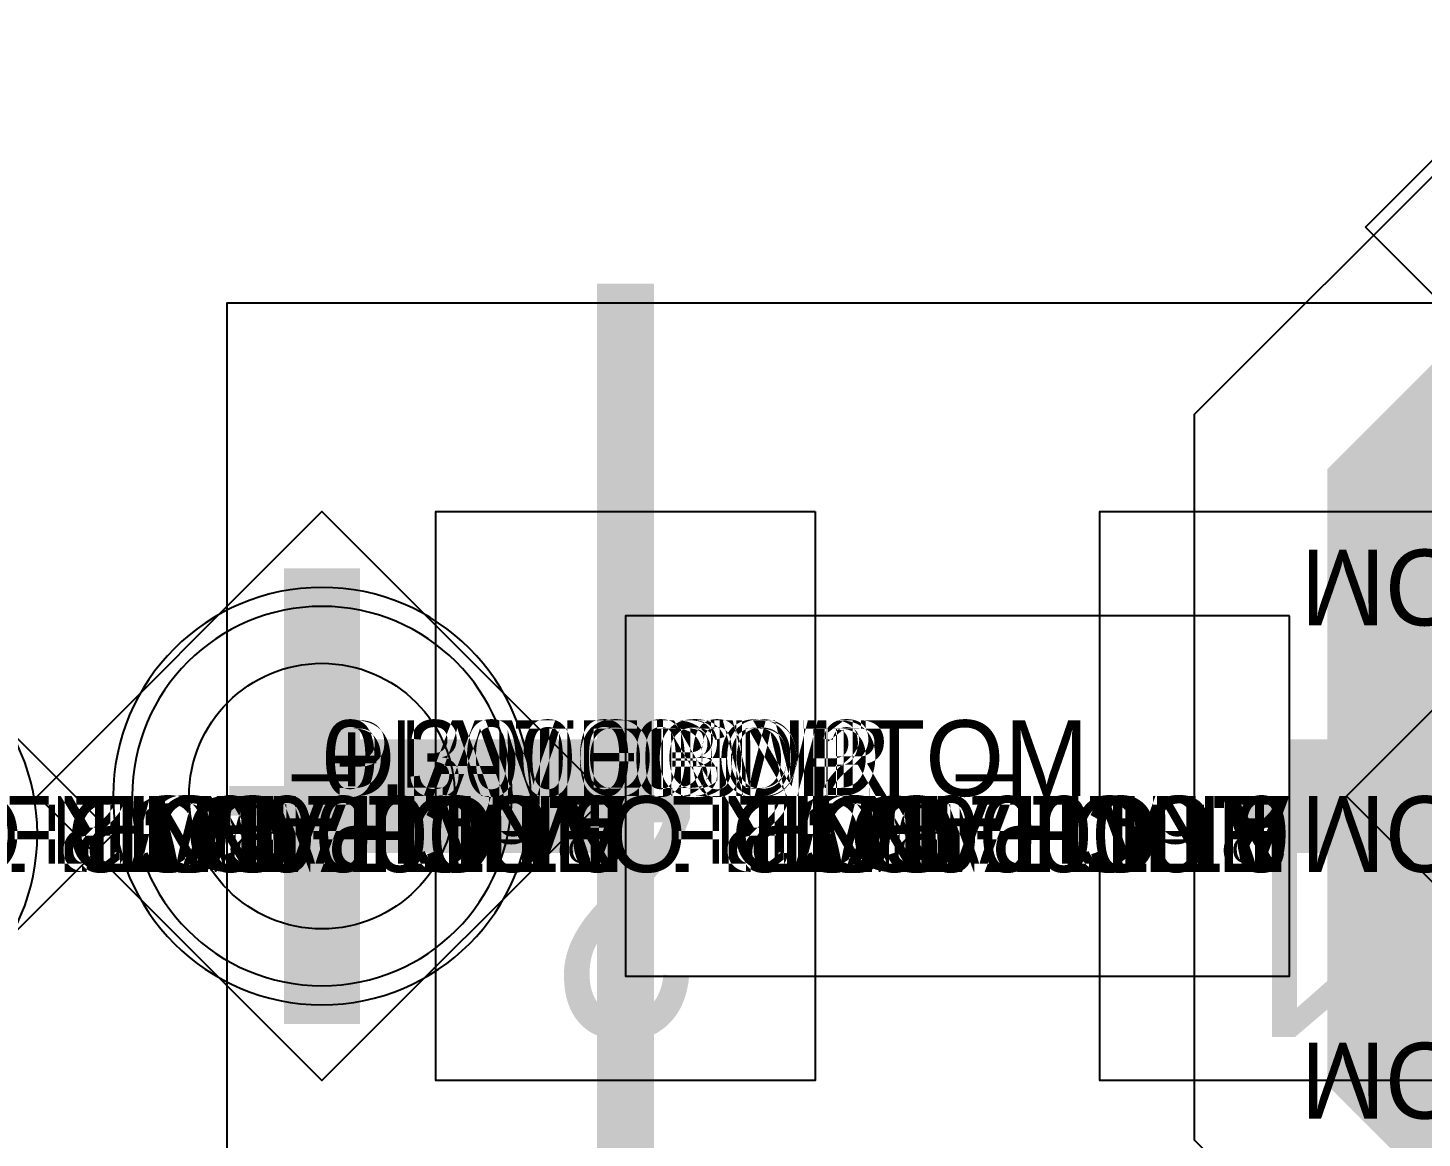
# Model space of a CAD drawing. Extents: x 0 to 323, y 0 to 320.
# Drawn here: x 34.538 to 38.212, y 210.804 to 213.73 of the extents above; entities that cross this region are included whole.
import ezdxf
from ezdxf.enums import TextEntityAlignment as Align

# ---------------------------------------------------------------- set-up
doc = ezdxf.new("R2010")
doc.units = 0
doc.header["$MEASUREMENT"] = 0
doc.layers.get('0').update_dxf_attribs({"linetype": 'CONTINUOUS'})
for name, color, linetype in [('CDN_FIGURES', 7, 'CONTINUOUS'), ('ETCH_BOTTOM', 7, 'CONTINUOUS'), ('ETCH_GND', 3, 'CONTINUOUS'), ('ETCH_INT1', 4, 'CONTINUOUS'), ('ETCH_INT2', 5, 'CONTINUOUS'), ('ETCH_PWR', 6, 'CONTINUOUS'), ('ETCH_TOP', 2, 'CONTINUOUS'), ('MANUFACTURING_NCLEGEND-1-6', 8, 'CONTINUOUS'), ('PACKAGE_GEOMETRY_ASSEMBLY_TOP', 11, 'CONTINUOUS'), ('PACKAGE_GEOMETRY_PIN_NUMBER', 9, 'CONTINUOUS')]:
    doc.layers.add(name, color=color, linetype=linetype)

# ---------------------------------------------------------------- blocks, each defined once
blk = doc.blocks.new('FIGURE_DIAMOND')
at = {"layer": 'CDN_FIGURES'}
blk.add_lwpolyline([(-0.5, 0), (0, 0.5), (0.5, 0), (0, -0.5)], close=True, dxfattribs=at)
blk = doc.blocks.new('PAD_INFO')
for tag in ['SHAPE_TYPE', 'PAD_HEIGHT', 'PAD_LAYER', 'PAD_TYPE', 'PAD_WIDTH']:
    blk.add_attdef(tag, (0, 0), '', height=0.2)
at = {"flags": 2}
blk.add_attdef('CDN_TYPE', (0, 0), '', height=0.2, dxfattribs=at)
blk = doc.blocks.new('DRILL_INFO')
at = {"flags": 2}
blk.add_attdef('CDN_TYPE', (0, 0), '', height=0.2, dxfattribs=at)
for tag in ['FSHAPE', 'FCHAR', 'DRILL_HEIGHT', 'DIAMETER', 'PLATED', 'DRILL_WIDTH']:
    blk.add_attdef(tag, (0, 0), '', height=0.2)
blk = doc.blocks.new('VIA0700X0300')
at = {"layer": 'ETCH_BOTTOM'}
blk.add_circle((0, 0), 0.35, dxfattribs=at)
at = {"layer": 'ETCH_GND'}
blk.add_circle((0, 0), 0.35, dxfattribs=at)
at = {"layer": 'ETCH_INT1'}
blk.add_circle((0, 0), 0.35, dxfattribs=at)
at = {"layer": 'ETCH_INT2'}
blk.add_circle((0, 0), 0.35, dxfattribs=at)
at = {"layer": 'ETCH_PWR'}
blk.add_circle((0, 0), 0.35, dxfattribs=at)
at = {"layer": 'ETCH_TOP'}
blk.add_circle((0, 0), 0.35, dxfattribs=at)
ref = blk.add_blockref('PAD_INFO', (0, 0))
ref.add_attrib('PAD_LAYER', 'ETCH_TOP', (0, 0), dxfattribs={"height": 0.2})
ref.add_attrib('SHAPE_TYPE', 'NULL', (0, 0), dxfattribs={"height": 0.2})
ref.add_attrib('PAD_TYPE', 'ANTIPAD', (0, 0), dxfattribs={"height": 0.2})
ref.add_attrib('PAD_WIDTH', '0.000000', (0, 0), dxfattribs={"height": 0.2})
ref.add_attrib('PAD_HEIGHT', '0.000000', (0, 0), dxfattribs={"height": 0.2})
ref = blk.add_blockref('PAD_INFO', (0, 0))
ref.add_attrib('PAD_LAYER', 'ETCH_GND', (0, 0), dxfattribs={"height": 0.2})
ref.add_attrib('SHAPE_TYPE', 'NULL', (0, 0), dxfattribs={"height": 0.2})
ref.add_attrib('PAD_TYPE', 'ANTIPAD', (0, 0), dxfattribs={"height": 0.2})
ref.add_attrib('PAD_WIDTH', '0.000000', (0, 0), dxfattribs={"height": 0.2})
ref.add_attrib('PAD_HEIGHT', '0.000000', (0, 0), dxfattribs={"height": 0.2})
ref = blk.add_blockref('PAD_INFO', (0, 0))
ref.add_attrib('PAD_LAYER', 'ETCH_INT1', (0, 0), dxfattribs={"height": 0.2})
ref.add_attrib('SHAPE_TYPE', 'NULL', (0, 0), dxfattribs={"height": 0.2})
ref.add_attrib('PAD_TYPE', 'ANTIPAD', (0, 0), dxfattribs={"height": 0.2})
ref.add_attrib('PAD_WIDTH', '0.000000', (0, 0), dxfattribs={"height": 0.2})
ref.add_attrib('PAD_HEIGHT', '0.000000', (0, 0), dxfattribs={"height": 0.2})
ref = blk.add_blockref('PAD_INFO', (0, 0))
ref.add_attrib('PAD_LAYER', 'ETCH_INT2', (0, 0), dxfattribs={"height": 0.2})
ref.add_attrib('SHAPE_TYPE', 'NULL', (0, 0), dxfattribs={"height": 0.2})
ref.add_attrib('PAD_TYPE', 'ANTIPAD', (0, 0), dxfattribs={"height": 0.2})
ref.add_attrib('PAD_WIDTH', '0.000000', (0, 0), dxfattribs={"height": 0.2})
ref.add_attrib('PAD_HEIGHT', '0.000000', (0, 0), dxfattribs={"height": 0.2})
ref = blk.add_blockref('PAD_INFO', (0, 0))
ref.add_attrib('PAD_LAYER', 'ETCH_PWR', (0, 0), dxfattribs={"height": 0.2})
ref.add_attrib('SHAPE_TYPE', 'NULL', (0, 0), dxfattribs={"height": 0.2})
ref.add_attrib('PAD_TYPE', 'ANTIPAD', (0, 0), dxfattribs={"height": 0.2})
ref.add_attrib('PAD_WIDTH', '0.000000', (0, 0), dxfattribs={"height": 0.2})
ref.add_attrib('PAD_HEIGHT', '0.000000', (0, 0), dxfattribs={"height": 0.2})
ref = blk.add_blockref('PAD_INFO', (0, 0))
ref.add_attrib('PAD_LAYER', 'ETCH_BOTTOM', (0, 0), dxfattribs={"height": 0.2})
ref.add_attrib('SHAPE_TYPE', 'NULL', (0, 0), dxfattribs={"height": 0.2})
ref.add_attrib('PAD_TYPE', 'ANTIPAD', (0, 0), dxfattribs={"height": 0.2})
ref.add_attrib('PAD_WIDTH', '0.000000', (0, 0), dxfattribs={"height": 0.2})
ref.add_attrib('PAD_HEIGHT', '0.000000', (0, 0), dxfattribs={"height": 0.2})
ref = blk.add_blockref('PAD_INFO', (0, 0))
ref.add_attrib('PAD_LAYER', 'ETCH_TOP', (0, 0), dxfattribs={"height": 0.2})
ref.add_attrib('SHAPE_TYPE', 'NULL', (0, 0), dxfattribs={"height": 0.2})
ref.add_attrib('PAD_TYPE', 'THERMAL', (0, 0), dxfattribs={"height": 0.2})
ref.add_attrib('PAD_WIDTH', '0.000000', (0, 0), dxfattribs={"height": 0.2})
ref.add_attrib('PAD_HEIGHT', '0.000000', (0, 0), dxfattribs={"height": 0.2})
ref = blk.add_blockref('PAD_INFO', (0, 0))
ref.add_attrib('PAD_LAYER', 'ETCH_GND', (0, 0), dxfattribs={"height": 0.2})
ref.add_attrib('SHAPE_TYPE', 'NULL', (0, 0), dxfattribs={"height": 0.2})
ref.add_attrib('PAD_TYPE', 'THERMAL', (0, 0), dxfattribs={"height": 0.2})
ref.add_attrib('PAD_WIDTH', '0.000000', (0, 0), dxfattribs={"height": 0.2})
ref.add_attrib('PAD_HEIGHT', '0.000000', (0, 0), dxfattribs={"height": 0.2})
ref = blk.add_blockref('PAD_INFO', (0, 0))
ref.add_attrib('PAD_LAYER', 'ETCH_INT1', (0, 0), dxfattribs={"height": 0.2})
ref.add_attrib('SHAPE_TYPE', 'NULL', (0, 0), dxfattribs={"height": 0.2})
ref.add_attrib('PAD_TYPE', 'THERMAL', (0, 0), dxfattribs={"height": 0.2})
ref.add_attrib('PAD_WIDTH', '0.000000', (0, 0), dxfattribs={"height": 0.2})
ref.add_attrib('PAD_HEIGHT', '0.000000', (0, 0), dxfattribs={"height": 0.2})
ref = blk.add_blockref('PAD_INFO', (0, 0))
ref.add_attrib('PAD_LAYER', 'ETCH_INT2', (0, 0), dxfattribs={"height": 0.2})
ref.add_attrib('SHAPE_TYPE', 'NULL', (0, 0), dxfattribs={"height": 0.2})
ref.add_attrib('PAD_TYPE', 'THERMAL', (0, 0), dxfattribs={"height": 0.2})
ref.add_attrib('PAD_WIDTH', '0.000000', (0, 0), dxfattribs={"height": 0.2})
ref.add_attrib('PAD_HEIGHT', '0.000000', (0, 0), dxfattribs={"height": 0.2})
ref = blk.add_blockref('PAD_INFO', (0, 0))
ref.add_attrib('PAD_LAYER', 'ETCH_PWR', (0, 0), dxfattribs={"height": 0.2})
ref.add_attrib('SHAPE_TYPE', 'NULL', (0, 0), dxfattribs={"height": 0.2})
ref.add_attrib('PAD_TYPE', 'THERMAL', (0, 0), dxfattribs={"height": 0.2})
ref.add_attrib('PAD_WIDTH', '0.000000', (0, 0), dxfattribs={"height": 0.2})
ref.add_attrib('PAD_HEIGHT', '0.000000', (0, 0), dxfattribs={"height": 0.2})
ref = blk.add_blockref('PAD_INFO', (0, 0))
ref.add_attrib('PAD_LAYER', 'ETCH_BOTTOM', (0, 0), dxfattribs={"height": 0.2})
ref.add_attrib('SHAPE_TYPE', 'NULL', (0, 0), dxfattribs={"height": 0.2})
ref.add_attrib('PAD_TYPE', 'THERMAL', (0, 0), dxfattribs={"height": 0.2})
ref.add_attrib('PAD_WIDTH', '0.000000', (0, 0), dxfattribs={"height": 0.2})
ref.add_attrib('PAD_HEIGHT', '0.000000', (0, 0), dxfattribs={"height": 0.2})
ref = blk.add_blockref('PAD_INFO', (0, 0))
ref.add_attrib('PAD_LAYER', 'ETCH_TOP', (0, 0), dxfattribs={"height": 0.2})
ref.add_attrib('SHAPE_TYPE', 'CIRCLE', (0, 0), dxfattribs={"height": 0.2})
ref.add_attrib('PAD_TYPE', 'REGULAR', (0, 0), dxfattribs={"height": 0.2})
ref.add_attrib('PAD_WIDTH', '0.700000', (0, 0), dxfattribs={"height": 0.2})
ref.add_attrib('PAD_HEIGHT', '0.700000', (0, 0), dxfattribs={"height": 0.2})
ref = blk.add_blockref('PAD_INFO', (0, 0))
ref.add_attrib('PAD_LAYER', 'ETCH_GND', (0, 0), dxfattribs={"height": 0.2})
ref.add_attrib('SHAPE_TYPE', 'CIRCLE', (0, 0), dxfattribs={"height": 0.2})
ref.add_attrib('PAD_TYPE', 'REGULAR', (0, 0), dxfattribs={"height": 0.2})
ref.add_attrib('PAD_WIDTH', '0.700000', (0, 0), dxfattribs={"height": 0.2})
ref.add_attrib('PAD_HEIGHT', '0.700000', (0, 0), dxfattribs={"height": 0.2})
ref = blk.add_blockref('PAD_INFO', (0, 0))
ref.add_attrib('PAD_LAYER', 'ETCH_INT1', (0, 0), dxfattribs={"height": 0.2})
ref.add_attrib('SHAPE_TYPE', 'CIRCLE', (0, 0), dxfattribs={"height": 0.2})
ref.add_attrib('PAD_TYPE', 'REGULAR', (0, 0), dxfattribs={"height": 0.2})
ref.add_attrib('PAD_WIDTH', '0.700000', (0, 0), dxfattribs={"height": 0.2})
ref.add_attrib('PAD_HEIGHT', '0.700000', (0, 0), dxfattribs={"height": 0.2})
ref = blk.add_blockref('PAD_INFO', (0, 0))
ref.add_attrib('PAD_LAYER', 'ETCH_INT2', (0, 0), dxfattribs={"height": 0.2})
ref.add_attrib('SHAPE_TYPE', 'CIRCLE', (0, 0), dxfattribs={"height": 0.2})
ref.add_attrib('PAD_TYPE', 'REGULAR', (0, 0), dxfattribs={"height": 0.2})
ref.add_attrib('PAD_WIDTH', '0.700000', (0, 0), dxfattribs={"height": 0.2})
ref.add_attrib('PAD_HEIGHT', '0.700000', (0, 0), dxfattribs={"height": 0.2})
ref = blk.add_blockref('PAD_INFO', (0, 0))
ref.add_attrib('PAD_LAYER', 'ETCH_PWR', (0, 0), dxfattribs={"height": 0.2})
ref.add_attrib('SHAPE_TYPE', 'CIRCLE', (0, 0), dxfattribs={"height": 0.2})
ref.add_attrib('PAD_TYPE', 'REGULAR', (0, 0), dxfattribs={"height": 0.2})
ref.add_attrib('PAD_WIDTH', '0.700000', (0, 0), dxfattribs={"height": 0.2})
ref.add_attrib('PAD_HEIGHT', '0.700000', (0, 0), dxfattribs={"height": 0.2})
ref = blk.add_blockref('PAD_INFO', (0, 0))
ref.add_attrib('PAD_LAYER', 'ETCH_BOTTOM', (0, 0), dxfattribs={"height": 0.2})
ref.add_attrib('SHAPE_TYPE', 'CIRCLE', (0, 0), dxfattribs={"height": 0.2})
ref.add_attrib('PAD_TYPE', 'REGULAR', (0, 0), dxfattribs={"height": 0.2})
ref.add_attrib('PAD_WIDTH', '0.700000', (0, 0), dxfattribs={"height": 0.2})
ref.add_attrib('PAD_HEIGHT', '0.700000', (0, 0), dxfattribs={"height": 0.2})
ref = blk.add_blockref('DRILL_INFO', (0, 0))
ref.add_attrib('DIAMETER', '0.300000', (0, 0), dxfattribs={"height": 0.2})
ref.add_attrib('PLATED', 'PLATED', (0, 0), dxfattribs={"height": 0.2})
ref.add_attrib('FSHAPE', 'DIAMOND', (0, 0), dxfattribs={"height": 0.2})
ref.add_attrib('FCHAR', '+', (0, 0), dxfattribs={"height": 0.2})
ref.add_attrib('DRILL_WIDTH', '1.500000', (0, 0), dxfattribs={"height": 0.2})
ref.add_attrib('DRILL_HEIGHT', '1.500000', (0, 0), dxfattribs={"height": 0.2})
for tag in ['CDN_TYPE', 'PIN']:
    blk.add_attdef(tag, (0, 0), '', height=0.2)
at = {"flags": 2}
for tag in ['PSTKNAME', 'BBV']:
    blk.add_attdef(tag, (0, 0), '', height=0.2, dxfattribs=at)
blk = doc.blocks.new('RC1300X0450TS_NS')
ref = blk.add_blockref('PAD_INFO', (0, 0))
ref.add_attrib('PAD_LAYER', 'ETCH_BOTTOM', (0, 0), dxfattribs={"height": 0.2})
ref.add_attrib('SHAPE_TYPE', 'NULL', (0, 0), dxfattribs={"height": 0.2})
ref.add_attrib('PAD_TYPE', 'ANTIPAD', (0, 0), dxfattribs={"height": 0.2})
ref.add_attrib('PAD_WIDTH', '0.000000', (0, 0), dxfattribs={"height": 0.2})
ref.add_attrib('PAD_HEIGHT', '0.000000', (0, 0), dxfattribs={"height": 0.2})
ref = blk.add_blockref('PAD_INFO', (0, 0))
ref.add_attrib('PAD_LAYER', 'ETCH_BOTTOM', (0, 0), dxfattribs={"height": 0.2})
ref.add_attrib('SHAPE_TYPE', 'NULL', (0, 0), dxfattribs={"height": 0.2})
ref.add_attrib('PAD_TYPE', 'THERMAL', (0, 0), dxfattribs={"height": 0.2})
ref.add_attrib('PAD_WIDTH', '0.000000', (0, 0), dxfattribs={"height": 0.2})
ref.add_attrib('PAD_HEIGHT', '0.000000', (0, 0), dxfattribs={"height": 0.2})
ref = blk.add_blockref('PAD_INFO', (0, 0))
ref.add_attrib('PAD_LAYER', 'ETCH_BOTTOM', (0, 0), dxfattribs={"height": 0.2})
ref.add_attrib('SHAPE_TYPE', 'NULL', (0, 0), dxfattribs={"height": 0.2})
ref.add_attrib('PAD_TYPE', 'REGULAR', (0, 0), dxfattribs={"height": 0.2})
ref.add_attrib('PAD_WIDTH', '0.000000', (0, 0), dxfattribs={"height": 0.2})
ref.add_attrib('PAD_HEIGHT', '0.000000', (0, 0), dxfattribs={"height": 0.2})
for tag in ['CDN_TYPE', 'PIN']:
    blk.add_attdef(tag, (0, 0), '', height=0.2)
at = {"flags": 2}
for tag in ['PSTKNAME', 'BBV']:
    blk.add_attdef(tag, (0, 0), '', height=0.2, dxfattribs=at)
blk = doc.blocks.new('F58')
at = {"layer": 'ETCH_TOP'}
for p in [(1.9, 0), (1.9, -1.3), (1.9, -0.65)]:
    blk.add_blockref('RC1300X0450TS_NS', p, dxfattribs=at)
at = {"flags": 2}
for tag in ['SYMBOL_TYPE', 'CDN_TYPE', 'REFDES']:
    blk.add_attdef(tag, (0, 0), '', height=0.2, dxfattribs=at)
blk = doc.blocks.new('RC1000X1500TS')
at = {"layer": 'ETCH_TOP'}
blk.add_lwpolyline([(-0.5, -0.75), (-0.5, 0.75), (0.5, 0.75), (0.5, -0.75)], close=True, dxfattribs=at)
ref = blk.add_blockref('PAD_INFO', (0, 0))
ref.add_attrib('PAD_LAYER', 'ETCH_TOP', (0, 0), dxfattribs={"height": 0.2})
ref.add_attrib('SHAPE_TYPE', 'NULL', (0, 0), dxfattribs={"height": 0.2})
ref.add_attrib('PAD_TYPE', 'ANTIPAD', (0, 0), dxfattribs={"height": 0.2})
ref.add_attrib('PAD_WIDTH', '0.000000', (0, 0), dxfattribs={"height": 0.2})
ref.add_attrib('PAD_HEIGHT', '0.000000', (0, 0), dxfattribs={"height": 0.2})
ref = blk.add_blockref('PAD_INFO', (0, 0))
ref.add_attrib('PAD_LAYER', 'ETCH_GND', (0, 0), dxfattribs={"height": 0.2})
ref.add_attrib('SHAPE_TYPE', 'NULL', (0, 0), dxfattribs={"height": 0.2})
ref.add_attrib('PAD_TYPE', 'ANTIPAD', (0, 0), dxfattribs={"height": 0.2})
ref.add_attrib('PAD_WIDTH', '0.000000', (0, 0), dxfattribs={"height": 0.2})
ref.add_attrib('PAD_HEIGHT', '0.000000', (0, 0), dxfattribs={"height": 0.2})
ref = blk.add_blockref('PAD_INFO', (0, 0))
ref.add_attrib('PAD_LAYER', 'ETCH_INT1', (0, 0), dxfattribs={"height": 0.2})
ref.add_attrib('SHAPE_TYPE', 'NULL', (0, 0), dxfattribs={"height": 0.2})
ref.add_attrib('PAD_TYPE', 'ANTIPAD', (0, 0), dxfattribs={"height": 0.2})
ref.add_attrib('PAD_WIDTH', '0.000000', (0, 0), dxfattribs={"height": 0.2})
ref.add_attrib('PAD_HEIGHT', '0.000000', (0, 0), dxfattribs={"height": 0.2})
ref = blk.add_blockref('PAD_INFO', (0, 0))
ref.add_attrib('PAD_LAYER', 'ETCH_INT2', (0, 0), dxfattribs={"height": 0.2})
ref.add_attrib('SHAPE_TYPE', 'NULL', (0, 0), dxfattribs={"height": 0.2})
ref.add_attrib('PAD_TYPE', 'ANTIPAD', (0, 0), dxfattribs={"height": 0.2})
ref.add_attrib('PAD_WIDTH', '0.000000', (0, 0), dxfattribs={"height": 0.2})
ref.add_attrib('PAD_HEIGHT', '0.000000', (0, 0), dxfattribs={"height": 0.2})
ref = blk.add_blockref('PAD_INFO', (0, 0))
ref.add_attrib('PAD_LAYER', 'ETCH_PWR', (0, 0), dxfattribs={"height": 0.2})
ref.add_attrib('SHAPE_TYPE', 'NULL', (0, 0), dxfattribs={"height": 0.2})
ref.add_attrib('PAD_TYPE', 'ANTIPAD', (0, 0), dxfattribs={"height": 0.2})
ref.add_attrib('PAD_WIDTH', '0.000000', (0, 0), dxfattribs={"height": 0.2})
ref.add_attrib('PAD_HEIGHT', '0.000000', (0, 0), dxfattribs={"height": 0.2})
ref = blk.add_blockref('PAD_INFO', (0, 0))
ref.add_attrib('PAD_LAYER', 'ETCH_BOTTOM', (0, 0), dxfattribs={"height": 0.2})
ref.add_attrib('SHAPE_TYPE', 'NULL', (0, 0), dxfattribs={"height": 0.2})
ref.add_attrib('PAD_TYPE', 'ANTIPAD', (0, 0), dxfattribs={"height": 0.2})
ref.add_attrib('PAD_WIDTH', '0.000000', (0, 0), dxfattribs={"height": 0.2})
ref.add_attrib('PAD_HEIGHT', '0.000000', (0, 0), dxfattribs={"height": 0.2})
ref = blk.add_blockref('PAD_INFO', (0, 0))
ref.add_attrib('PAD_LAYER', 'ETCH_TOP', (0, 0), dxfattribs={"height": 0.2})
ref.add_attrib('SHAPE_TYPE', 'NULL', (0, 0), dxfattribs={"height": 0.2})
ref.add_attrib('PAD_TYPE', 'THERMAL', (0, 0), dxfattribs={"height": 0.2})
ref.add_attrib('PAD_WIDTH', '0.000000', (0, 0), dxfattribs={"height": 0.2})
ref.add_attrib('PAD_HEIGHT', '0.000000', (0, 0), dxfattribs={"height": 0.2})
ref = blk.add_blockref('PAD_INFO', (0, 0))
ref.add_attrib('PAD_LAYER', 'ETCH_GND', (0, 0), dxfattribs={"height": 0.2})
ref.add_attrib('SHAPE_TYPE', 'NULL', (0, 0), dxfattribs={"height": 0.2})
ref.add_attrib('PAD_TYPE', 'THERMAL', (0, 0), dxfattribs={"height": 0.2})
ref.add_attrib('PAD_WIDTH', '0.000000', (0, 0), dxfattribs={"height": 0.2})
ref.add_attrib('PAD_HEIGHT', '0.000000', (0, 0), dxfattribs={"height": 0.2})
ref = blk.add_blockref('PAD_INFO', (0, 0))
ref.add_attrib('PAD_LAYER', 'ETCH_INT1', (0, 0), dxfattribs={"height": 0.2})
ref.add_attrib('SHAPE_TYPE', 'NULL', (0, 0), dxfattribs={"height": 0.2})
ref.add_attrib('PAD_TYPE', 'THERMAL', (0, 0), dxfattribs={"height": 0.2})
ref.add_attrib('PAD_WIDTH', '0.000000', (0, 0), dxfattribs={"height": 0.2})
ref.add_attrib('PAD_HEIGHT', '0.000000', (0, 0), dxfattribs={"height": 0.2})
ref = blk.add_blockref('PAD_INFO', (0, 0))
ref.add_attrib('PAD_LAYER', 'ETCH_INT2', (0, 0), dxfattribs={"height": 0.2})
ref.add_attrib('SHAPE_TYPE', 'NULL', (0, 0), dxfattribs={"height": 0.2})
ref.add_attrib('PAD_TYPE', 'THERMAL', (0, 0), dxfattribs={"height": 0.2})
ref.add_attrib('PAD_WIDTH', '0.000000', (0, 0), dxfattribs={"height": 0.2})
ref.add_attrib('PAD_HEIGHT', '0.000000', (0, 0), dxfattribs={"height": 0.2})
ref = blk.add_blockref('PAD_INFO', (0, 0))
ref.add_attrib('PAD_LAYER', 'ETCH_PWR', (0, 0), dxfattribs={"height": 0.2})
ref.add_attrib('SHAPE_TYPE', 'NULL', (0, 0), dxfattribs={"height": 0.2})
ref.add_attrib('PAD_TYPE', 'THERMAL', (0, 0), dxfattribs={"height": 0.2})
ref.add_attrib('PAD_WIDTH', '0.000000', (0, 0), dxfattribs={"height": 0.2})
ref.add_attrib('PAD_HEIGHT', '0.000000', (0, 0), dxfattribs={"height": 0.2})
ref = blk.add_blockref('PAD_INFO', (0, 0))
ref.add_attrib('PAD_LAYER', 'ETCH_BOTTOM', (0, 0), dxfattribs={"height": 0.2})
ref.add_attrib('SHAPE_TYPE', 'NULL', (0, 0), dxfattribs={"height": 0.2})
ref.add_attrib('PAD_TYPE', 'THERMAL', (0, 0), dxfattribs={"height": 0.2})
ref.add_attrib('PAD_WIDTH', '0.000000', (0, 0), dxfattribs={"height": 0.2})
ref.add_attrib('PAD_HEIGHT', '0.000000', (0, 0), dxfattribs={"height": 0.2})
ref = blk.add_blockref('PAD_INFO', (0, 0))
ref.add_attrib('PAD_LAYER', 'ETCH_GND', (0, 0), dxfattribs={"height": 0.2})
ref.add_attrib('SHAPE_TYPE', 'NULL', (0, 0), dxfattribs={"height": 0.2})
ref.add_attrib('PAD_TYPE', 'REGULAR', (0, 0), dxfattribs={"height": 0.2})
ref.add_attrib('PAD_WIDTH', '0.000000', (0, 0), dxfattribs={"height": 0.2})
ref.add_attrib('PAD_HEIGHT', '0.000000', (0, 0), dxfattribs={"height": 0.2})
ref = blk.add_blockref('PAD_INFO', (0, 0))
ref.add_attrib('PAD_LAYER', 'ETCH_INT1', (0, 0), dxfattribs={"height": 0.2})
ref.add_attrib('SHAPE_TYPE', 'NULL', (0, 0), dxfattribs={"height": 0.2})
ref.add_attrib('PAD_TYPE', 'REGULAR', (0, 0), dxfattribs={"height": 0.2})
ref.add_attrib('PAD_WIDTH', '0.000000', (0, 0), dxfattribs={"height": 0.2})
ref.add_attrib('PAD_HEIGHT', '0.000000', (0, 0), dxfattribs={"height": 0.2})
ref = blk.add_blockref('PAD_INFO', (0, 0))
ref.add_attrib('PAD_LAYER', 'ETCH_INT2', (0, 0), dxfattribs={"height": 0.2})
ref.add_attrib('SHAPE_TYPE', 'NULL', (0, 0), dxfattribs={"height": 0.2})
ref.add_attrib('PAD_TYPE', 'REGULAR', (0, 0), dxfattribs={"height": 0.2})
ref.add_attrib('PAD_WIDTH', '0.000000', (0, 0), dxfattribs={"height": 0.2})
ref.add_attrib('PAD_HEIGHT', '0.000000', (0, 0), dxfattribs={"height": 0.2})
ref = blk.add_blockref('PAD_INFO', (0, 0))
ref.add_attrib('PAD_LAYER', 'ETCH_PWR', (0, 0), dxfattribs={"height": 0.2})
ref.add_attrib('SHAPE_TYPE', 'NULL', (0, 0), dxfattribs={"height": 0.2})
ref.add_attrib('PAD_TYPE', 'REGULAR', (0, 0), dxfattribs={"height": 0.2})
ref.add_attrib('PAD_WIDTH', '0.000000', (0, 0), dxfattribs={"height": 0.2})
ref.add_attrib('PAD_HEIGHT', '0.000000', (0, 0), dxfattribs={"height": 0.2})
ref = blk.add_blockref('PAD_INFO', (0, 0))
ref.add_attrib('PAD_LAYER', 'ETCH_BOTTOM', (0, 0), dxfattribs={"height": 0.2})
ref.add_attrib('SHAPE_TYPE', 'NULL', (0, 0), dxfattribs={"height": 0.2})
ref.add_attrib('PAD_TYPE', 'REGULAR', (0, 0), dxfattribs={"height": 0.2})
ref.add_attrib('PAD_WIDTH', '0.000000', (0, 0), dxfattribs={"height": 0.2})
ref.add_attrib('PAD_HEIGHT', '0.000000', (0, 0), dxfattribs={"height": 0.2})
ref = blk.add_blockref('DRILL_INFO', (0, 0))
ref.add_attrib('DIAMETER', '0.000000', (0, 0), dxfattribs={"height": 0.2})
ref.add_attrib('PLATED', 'PLATED', (0, 0), dxfattribs={"height": 0.2})
ref.add_attrib('FSHAPE', 'NULL', (0, 0), dxfattribs={"height": 0.2})
ref.add_attrib('DRILL_WIDTH', '0.000000', (0, 0), dxfattribs={"height": 0.2})
ref.add_attrib('DRILL_HEIGHT', '0.000000', (0, 0), dxfattribs={"height": 0.2})
ref = blk.add_blockref('PAD_INFO', (0, 0))
ref.add_attrib('PAD_LAYER', 'ETCH_TOP', (0, 0), dxfattribs={"height": 0.2})
ref.add_attrib('SHAPE_TYPE', 'RECTANGLE', (0, 0), dxfattribs={"height": 0.2})
ref.add_attrib('PAD_TYPE', 'REGULAR', (0, 0), dxfattribs={"height": 0.2})
ref.add_attrib('PAD_WIDTH', '1.000000', (0, 0), dxfattribs={"height": 0.2})
ref.add_attrib('PAD_HEIGHT', '1.500000', (0, 0), dxfattribs={"height": 0.2})
for tag in ['CDN_TYPE', 'PIN']:
    blk.add_attdef(tag, (0, 0), '', height=0.2)
at = {"flags": 2}
for tag in ['PSTKNAME', 'BBV']:
    blk.add_attdef(tag, (0, 0), '', height=0.2, dxfattribs=at)
blk = doc.blocks.new('F56')
at = {"layer": 'PACKAGE_GEOMETRY_ASSEMBLY_TOP'}
blk.add_lwpolyline([(0, -0.475), (1.75, -0.475), (1.75, 0.475), (0, 0.475)], close=True, dxfattribs=at)
at = {"layer": 'ETCH_TOP'}
ref = blk.add_blockref('RC1000X1500TS', (0, 0), dxfattribs=at)
ref.add_attrib('CDN_TYPE', 'PIN', (0, 0), dxfattribs={"height": 0.2})
ref.add_attrib('PIN', '1', (0, 0), dxfattribs={"height": 0.2})
ref = blk.add_blockref('RC1000X1500TS', (1.75, 0), dxfattribs=at)
ref.add_attrib('CDN_TYPE', 'PIN', (0, 0), dxfattribs={"height": 0.2})
ref.add_attrib('PIN', '2', (0, 0), dxfattribs={"height": 0.2})
at = {"flags": 2}
for tag in ['SYMBOL_TYPE', 'CDN_TYPE', 'REFDES']:
    blk.add_attdef(tag, (0, 0), '', height=0.2, dxfattribs=at)

msp = doc.modelspace()

# ---------------------------------------------------------------- linework, layer by layer
at = {"layer": 'ETCH_BOTTOM'}
for points in [[(39.2477, 190.8497, -1.558329), (38.2475, 190.8497), (38.2475, 210.1634), (37.6125, 210.7984), (37.6125, 212.7126), (38.2969, 213.3971, -1.558206), (39.0042, 212.6898), (38.6127, 212.2984), (38.6127, 212.2348, -1.26304), (38.6604, 211.165), (39.2477, 210.5776)], [(35.8627, 211.7055, 1), (34.7625, 211.7055, 1)], [(34.5627, 211.6055, 1), (33.4625, 211.6055, 1)]]:
    msp.add_lwpolyline(points, format="xyb", close=True, dxfattribs=at)
for points in [[(38.8126, 213.2055, 0.3, 0.3, 0), (38.1126, 212.5055, 0.3, 0.3, 0), (38.1126, 211.0055, 0.3, 0.3, 0), (38.7476, 210.3705, 0.3, 0.3, 0), (38.7476, 190.6205, 0.3, 0.3, 0)], [(35.3126, 211.7055, 0.2, 0.2, 0), (35.3126, 212.3063, 0.2, 0.2, 0)], [(35.3126, 211.1047, 0.2, 0.2, 0), (35.3126, 211.7055, 0.2, 0.2, 0)]]:
    msp.add_lwpolyline(points, format="xyseb", dxfattribs=at)
at = {"layer": 'ETCH_INT1'}
msp.add_lwpolyline([(35.8127, 211.7055, 1), (34.8125, 211.7055, 1)], format="xyb", close=True, dxfattribs=at)
at = {"layer": 'ETCH_INT2'}
msp.add_lwpolyline([(35.8127, 211.7055, 1), (34.8125, 211.7055, 1)], format="xyb", close=True, dxfattribs=at)
at = {"layer": 'ETCH_PWR'}
msp.add_lwpolyline([(35.8127, 211.7055, 1), (34.8125, 211.7055, 1)], format="xyb", close=True, dxfattribs=at)
at = {"layer": 'ETCH_TOP'}
for points, format in [([(36.1126, 211.7055, 0.15, 0.15, 0), (36.1126, 213.0563, 0.15, 0.15, 0)], "xyseb"), ([(38.7125, 210.4054), (35.0625, 210.4054), (35.0625, 213.0056), (38.3355, 213.0056, -0.076253)], "xyb"), ([(36.1126, 211.7055, 0.3, 0.3, 0), (35.3126, 211.7055, 0.3, 0.3, 0)], "xyseb"), ([(37.8626, 211.7055, 0.3, 0.3, 0), (38.7626, 211.7055, 0.3, 0.3, 0)], "xyseb"), ([(36.1126, 210.3547, 0.15, 0.15, 0), (36.1126, 211.7055, 0.15, 0.15, 0)], "xyseb")]:
    msp.add_lwpolyline(points, format=format, dxfattribs=at)

# ---------------------------------------------------------------- block references
at = {"rotation": 180}
for name, p in [('F58', (41.8126, 211.0555)), ('F56', (37.8626, 211.7055))]:
    msp.add_blockref(name, p, dxfattribs=at)
at = {"layer": 'ETCH_TOP'}
msp.add_blockref('VIA0700X0300', (35.3126, 211.7055), dxfattribs=at)
at = {"layer": 'MANUFACTURING_NCLEGEND-1-6', "xscale": 1.5, "yscale": 1.5}
for p in [(38.8126, 213.2055), (35.3126, 211.7055), (38.7626, 211.7055), (34.0126, 211.6055)]:
    msp.add_blockref('FIGURE_DIAMOND', p, dxfattribs=at)

# ---------------------------------------------------------------- texts
at = {"layer": 'MANUFACTURING_NCLEGEND-1-6'}
msp.add_text('+', height=0.75, dxfattribs=at).set_placement((35.3126, 211.7055), align=Align.MIDDLE_CENTER)
at = {"layer": 'PACKAGE_GEOMETRY_PIN_NUMBER', "width": 0.88}
for s, p in [('2', (36.1126, 211.7055)), ('1', (37.8626, 211.7055))]:
    msp.add_text(s, height=0.635, rotation=180, dxfattribs=at).set_placement(p, align=Align.CENTER)

doc.saveas('drawing.dxf')
